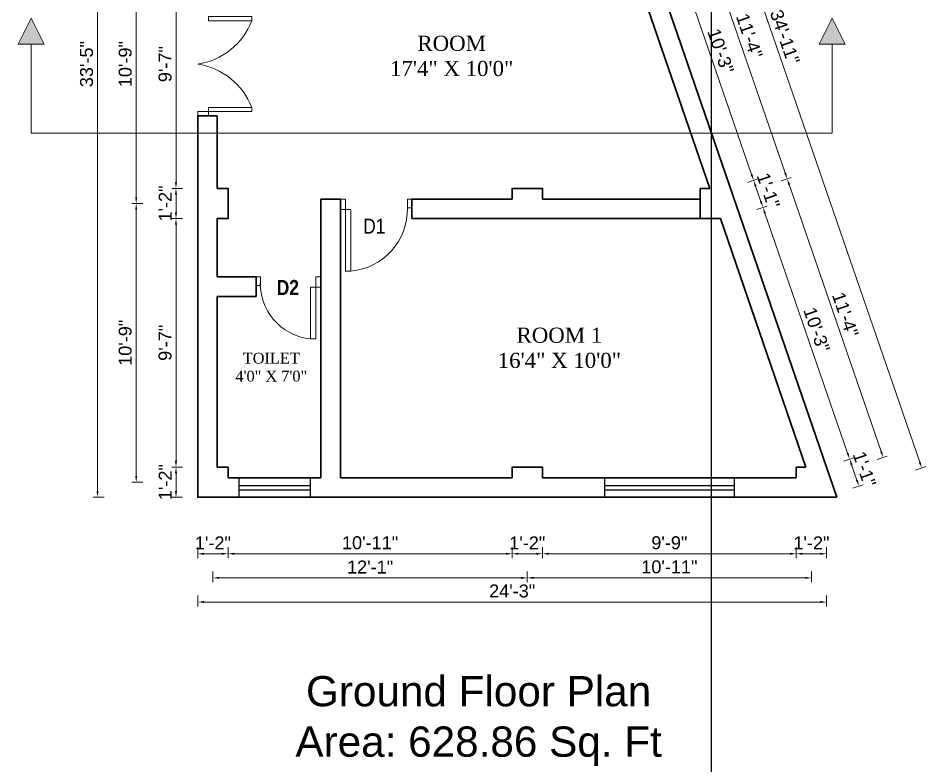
# Model space of a CAD drawing. Header units: inches. Extents: x 352731 to 371558, y -52658 to -39161.
# Drawn here: x 361743.2 to 362163.2, y -50741.5 to -50395.4 of the extents above; entities that cross this region are included whole.
import ezdxf

# ---------------------------------------------------------------- set-up
doc = ezdxf.new("R2010")
doc.units = ezdxf.units.IN
doc.header["$LTSCALE"] = 2
doc.header["$MEASUREMENT"] = 0
doc.header["$PDMODE"] = 34
doc.layers.get('0').update_dxf_attribs({"linetype": 'CONTINUOUS'})
doc.layers.get('DEFPOINTS').update_dxf_attribs({"color": 141, "linetype": 'CONTINUOUS'})
for name, color, linetype, lineweight in [('dimension', 160, 'CONTINUOUS', 15), ('door', 20, 'CONTINUOUS', 35), ('steps', 253, 'CONTINUOUS', 20)]:
    doc.layers.add(name, color=color, linetype=linetype, lineweight=lineweight)
doc.styles.add('Lettring Text', font='arial.ttf')
doc.styles.get("Standard").update_dxf_attribs({"font": 'ARIALN.TTF'})
doc.dimstyles.new('Copy of Standard', dxfattribs={"dimtxt": 6, "dimasz": 2.875, "dimexe": 2, "dimexo": 4, "dimgap": 2, "dimtad": 1, "dimdec": 0, "dimrnd": 1, "dimzin": 0, "dimdsep": 46, "dimlunit": 4, "dimtxsty": 'Lettring Text', "dimcen": 0.1, "dimclrd": 7, "dimclre": 7, "dimclrt": 7, "dimazin": 0, "dimtfac": 0.645, "dimtdec": 0, "dimtmove": 1, "dimatfit": 0, "dimfxl": 3, "dimfxlon": 1, "dimtfillclr": 256, "dimtolj": 1, "dimtzin": 0, "dimlwd": -1, "dimlwe": -1, "dimarcsym": 2})

# ---------------------------------------------------------------- blocks, each defined once
blk = doc.blocks.new('*D727')
at = {"layer": 'DEFPOINTS', "color": 0, "ltscale": 0.5, "transparency": 16777216}
for p in [(361971.8, -50617.18), (361985.8, -50617.18), (361971.8, -50643.33)]:
    blk.add_point(p, dxfattribs=at)
at = {"layer": 'steps', "color": 7, "ltscale": 0.5, "transparency": 16777216}
for p, q in [((361971.8, -50640.33), (361971.8, -50645.33)), ((361985.8, -50640.33), (361985.8, -50645.33)), ((361982.93, -50643.33), (361974.68, -50643.33))]:
    blk.add_line(p, q, dxfattribs=at)
for points in [[(361974.68, -50642.85), (361974.68, -50643.81), (361971.8, -50643.33)], [(361982.93, -50642.85), (361982.93, -50643.81), (361985.8, -50643.33)]]:
    blk.add_solid(points, dxfattribs=at)
at = {"layer": 'steps', "color": 7, "ltscale": 0.5, "transparency": 16777216, "insert": (361978.8, -50638.32), "char_height": 6, "attachment_point": 5, "style": 'Lettring Text'}
blk.add_mtext('\\A1;1\'-2"', dxfattribs=at)
blk = doc.blocks.new('*D728')
at = {"layer": 'DEFPOINTS', "color": 0, "ltscale": 0.5, "transparency": 16777216}
for p in [(361840.3, -50617.18), (361971.8, -50617.18), (361840.3, -50643.33)]:
    blk.add_point(p, dxfattribs=at)
at = {"layer": 'steps', "color": 7, "ltscale": 0.5, "transparency": 16777216}
for p, q in [((361840.3, -50640.33), (361840.3, -50645.33)), ((361971.8, -50640.33), (361971.8, -50645.33)), ((361968.93, -50643.33), (361843.18, -50643.33))]:
    blk.add_line(p, q, dxfattribs=at)
for points in [[(361843.18, -50642.85), (361843.18, -50643.81), (361840.3, -50643.33)], [(361968.93, -50642.85), (361968.93, -50643.81), (361971.8, -50643.33)]]:
    blk.add_solid(points, dxfattribs=at)
at = {"layer": 'steps', "color": 7, "ltscale": 0.5, "transparency": 16777216, "insert": (361906.05, -50638.27), "char_height": 6, "attachment_point": 5, "style": 'Lettring Text'}
blk.add_mtext('\\A1;10\'-11"', dxfattribs=at)
blk = doc.blocks.new('*D729')
at = {"layer": 'DEFPOINTS', "color": 0, "ltscale": 0.5, "transparency": 16777216}
for p in [(361826.3, -50617.18), (361840.3, -50617.18), (361826.3, -50643.33)]:
    blk.add_point(p, dxfattribs=at)
at = {"layer": 'steps', "color": 7, "ltscale": 0.5, "transparency": 16777216}
for p, q in [((361826.3, -50640.33), (361826.3, -50645.33)), ((361840.3, -50640.33), (361840.3, -50645.33)), ((361837.43, -50643.33), (361829.18, -50643.33))]:
    blk.add_line(p, q, dxfattribs=at)
for points in [[(361829.18, -50642.85), (361829.18, -50643.81), (361826.3, -50643.33)], [(361837.43, -50642.85), (361837.43, -50643.81), (361840.3, -50643.33)]]:
    blk.add_solid(points, dxfattribs=at)
at = {"layer": 'steps', "color": 7, "ltscale": 0.5, "transparency": 16777216, "insert": (361833.3, -50638.32), "char_height": 6, "attachment_point": 5, "style": 'Lettring Text'}
blk.add_mtext('\\A1;1\'-2"', dxfattribs=at)
blk = doc.blocks.new('*D730')
at = {"layer": 'DEFPOINTS', "color": 0, "ltscale": 0.5, "transparency": 16777216}
for p in [(361833.3, -50610.18), (361978.8, -50610.18), (361833.3, -50654.5)]:
    blk.add_point(p, dxfattribs=at)
at = {"layer": 'steps', "color": 7, "ltscale": 0.5, "transparency": 16777216}
for p, q in [((361833.3, -50651.5), (361833.3, -50656.5)), ((361975.93, -50654.5), (361836.18, -50654.5)), ((361978.8, -50651.5), (361978.8, -50656.5))]:
    blk.add_line(p, q, dxfattribs=at)
for points in [[(361836.18, -50654.02), (361836.18, -50654.97), (361833.3, -50654.5)], [(361975.93, -50654.02), (361975.93, -50654.97), (361978.8, -50654.5)]]:
    blk.add_solid(points, dxfattribs=at)
at = {"layer": 'steps', "color": 7, "ltscale": 0.5, "transparency": 16777216, "insert": (361906.05, -50649.48), "char_height": 6, "attachment_point": 5, "style": 'Lettring Text'}
blk.add_mtext('\\A1;12\'-1"', dxfattribs=at)
blk = doc.blocks.new('*D731')
at = {"layer": 'DEFPOINTS', "color": 0, "ltscale": 0.5, "transparency": 16777216}
for p in [(361826.3, -50617.18), (362117.29, -50617.18), (361826.3, -50665.67)]:
    blk.add_point(p, dxfattribs=at)
at = {"layer": 'steps', "color": 7, "ltscale": 0.5, "transparency": 16777216}
for p, q in [((361826.3, -50662.67), (361826.3, -50667.67)), ((362117.29, -50662.67), (362117.29, -50667.67)), ((362114.41, -50665.67), (361829.18, -50665.67))]:
    blk.add_line(p, q, dxfattribs=at)
for points in [[(361829.18, -50665.19), (361829.18, -50666.15), (361826.3, -50665.67)], [(362114.41, -50665.19), (362114.41, -50666.15), (362117.29, -50665.67)]]:
    blk.add_solid(points, dxfattribs=at)
at = {"layer": 'steps', "color": 7, "ltscale": 0.5, "transparency": 16777216, "insert": (361971.8, -50660.6), "char_height": 6, "attachment_point": 5, "style": 'Lettring Text'}
blk.add_mtext('\\A1;24\'-3"', dxfattribs=at)
blk = doc.blocks.new('*D733')
at = {"layer": 'DEFPOINTS', "color": 0, "ltscale": 0.5, "transparency": 16777216}
for p in [(361978.8, -50610.18), (362110.29, -50610.18), (362110.29, -50654.5)]:
    blk.add_point(p, dxfattribs=at)
at = {"layer": 'steps', "color": 7, "ltscale": 0.5, "transparency": 16777216}
for p, q in [((361978.8, -50651.5), (361978.8, -50656.5)), ((361981.68, -50654.5), (362107.41, -50654.5)), ((362110.29, -50651.5), (362110.29, -50656.5))]:
    blk.add_line(p, q, dxfattribs=at)
for points in [[(361981.68, -50654.02), (361981.68, -50654.97), (361978.8, -50654.5)], [(362107.41, -50654.02), (362107.41, -50654.97), (362110.29, -50654.5)]]:
    blk.add_solid(points, dxfattribs=at)
at = {"layer": 'steps', "color": 7, "ltscale": 0.5, "transparency": 16777216, "insert": (362044.55, -50649.43), "char_height": 6, "attachment_point": 5, "style": 'Lettring Text'}
blk.add_mtext('\\A1;10\'-11"', dxfattribs=at)
blk = doc.blocks.new('*D734')
at = {"layer": 'DEFPOINTS', "color": 0, "ltscale": 0.5, "transparency": 16777216}
for p in [(361985.8, -50617.18), (362103.29, -50617.18), (362103.29, -50643.33)]:
    blk.add_point(p, dxfattribs=at)
at = {"layer": 'steps', "color": 7, "ltscale": 0.5, "transparency": 16777216}
for p, q in [((361985.8, -50640.33), (361985.8, -50645.33)), ((362103.29, -50640.33), (362103.29, -50645.33)), ((361988.68, -50643.33), (362100.41, -50643.33))]:
    blk.add_line(p, q, dxfattribs=at)
for points in [[(361988.68, -50642.85), (361988.68, -50643.81), (361985.8, -50643.33)], [(362100.41, -50642.85), (362100.41, -50643.81), (362103.29, -50643.33)]]:
    blk.add_solid(points, dxfattribs=at)
at = {"layer": 'steps', "color": 7, "ltscale": 0.5, "transparency": 16777216, "insert": (362044.55, -50638.27), "char_height": 6, "attachment_point": 5, "style": 'Lettring Text'}
blk.add_mtext('\\A1;9\'-9"', dxfattribs=at)
blk = doc.blocks.new('*D735')
at = {"layer": 'DEFPOINTS', "color": 0, "ltscale": 0.5, "transparency": 16777216}
for p in [(362103.29, -50617.18), (362117.29, -50617.18), (362117.29, -50643.33)]:
    blk.add_point(p, dxfattribs=at)
at = {"layer": 'steps', "color": 7, "ltscale": 0.5, "transparency": 16777216}
for p, q in [((362103.29, -50640.33), (362103.29, -50645.33)), ((362117.29, -50640.33), (362117.29, -50645.33)), ((362106.16, -50643.33), (362114.41, -50643.33))]:
    blk.add_line(p, q, dxfattribs=at)
for points in [[(362106.16, -50642.85), (362106.16, -50643.81), (362103.29, -50643.33)], [(362114.41, -50642.85), (362114.41, -50643.81), (362117.29, -50643.33)]]:
    blk.add_solid(points, dxfattribs=at)
at = {"layer": 'steps', "color": 7, "ltscale": 0.5, "transparency": 16777216, "insert": (362110.29, -50638.32), "char_height": 6, "attachment_point": 5, "style": 'Lettring Text'}
blk.add_mtext('\\A1;1\'-2"', dxfattribs=at)
blk = doc.blocks.new('*D739')
at = {"layer": 'DEFPOINTS', "color": 0, "ltscale": 0.5, "transparency": 16777216}
for p in [(361826.3, -50359.18), (361816.24, -50474.18), (361826.3, -50474.18)]:
    blk.add_point(p, dxfattribs=at)
at = {"layer": 'steps', "color": 7, "ltscale": 0.5, "transparency": 16777216}
for p, q in [((361819.24, -50359.18), (361814.24, -50359.18)), ((361816.24, -50362.06), (361816.24, -50471.31)), ((361819.24, -50474.18), (361814.24, -50474.18))]:
    blk.add_line(p, q, dxfattribs=at)
for points in [[(361815.76, -50362.06), (361816.72, -50362.06), (361816.24, -50359.18)], [(361815.76, -50471.31), (361816.72, -50471.31), (361816.24, -50474.18)]]:
    blk.add_solid(points, dxfattribs=at)
at = {"layer": 'steps', "color": 7, "ltscale": 0.5, "transparency": 16777216, "insert": (361811.18, -50416.68), "char_height": 6, "attachment_point": 5, "rotation": 90, "style": 'Lettring Text'}
blk.add_mtext('\\A1;9\'-7"', dxfattribs=at)
blk = doc.blocks.new('*D740')
at = {"layer": 'DEFPOINTS', "color": 0, "ltscale": 0.5, "transparency": 16777216}
for p in [(361826.3, -50474.18), (361816.24, -50488.18), (361826.3, -50488.18)]:
    blk.add_point(p, dxfattribs=at)
at = {"layer": 'steps', "color": 7, "ltscale": 0.5, "transparency": 16777216}
for p, q in [((361819.24, -50474.18), (361814.24, -50474.18)), ((361816.24, -50477.06), (361816.24, -50485.31)), ((361819.24, -50488.18), (361814.24, -50488.18))]:
    blk.add_line(p, q, dxfattribs=at)
for points in [[(361815.76, -50477.06), (361816.72, -50477.06), (361816.24, -50474.18)], [(361815.76, -50485.31), (361816.72, -50485.31), (361816.24, -50488.18)]]:
    blk.add_solid(points, dxfattribs=at)
at = {"layer": 'steps', "color": 7, "ltscale": 0.5, "transparency": 16777216, "insert": (361811.23, -50481.18), "char_height": 6, "attachment_point": 5, "rotation": 90, "style": 'Lettring Text'}
blk.add_mtext('\\A1;1\'-2"', dxfattribs=at)
blk = doc.blocks.new('*D741')
at = {"layer": 'DEFPOINTS', "color": 0, "ltscale": 0.5, "transparency": 16777216}
for p in [(361826.3, -50488.18), (361816.24, -50603.18), (361826.3, -50603.18)]:
    blk.add_point(p, dxfattribs=at)
at = {"layer": 'steps', "color": 7, "ltscale": 0.5, "transparency": 16777216}
for p, q in [((361819.24, -50488.18), (361814.24, -50488.18)), ((361816.24, -50491.06), (361816.24, -50600.31)), ((361819.24, -50603.18), (361814.24, -50603.18))]:
    blk.add_line(p, q, dxfattribs=at)
for points in [[(361815.76, -50491.06), (361816.72, -50491.06), (361816.24, -50488.18)], [(361815.76, -50600.31), (361816.72, -50600.31), (361816.24, -50603.18)]]:
    blk.add_solid(points, dxfattribs=at)
at = {"layer": 'steps', "color": 7, "ltscale": 0.5, "transparency": 16777216, "insert": (361811.18, -50545.68), "char_height": 6, "attachment_point": 5, "rotation": 90, "style": 'Lettring Text'}
blk.add_mtext('\\A1;9\'-7"', dxfattribs=at)
blk = doc.blocks.new('*D742')
at = {"layer": 'DEFPOINTS', "color": 0, "ltscale": 0.5, "transparency": 16777216}
for p in [(361826.3, -50603.18), (361816.24, -50617.18), (361826.3, -50617.18)]:
    blk.add_point(p, dxfattribs=at)
at = {"layer": 'steps', "color": 7, "ltscale": 0.5, "transparency": 16777216}
for p, q in [((361819.24, -50603.18), (361814.24, -50603.18)), ((361816.24, -50606.06), (361816.24, -50614.31)), ((361819.24, -50617.18), (361814.24, -50617.18))]:
    blk.add_line(p, q, dxfattribs=at)
for points in [[(361815.76, -50606.06), (361816.72, -50606.06), (361816.24, -50603.18)], [(361815.76, -50614.31), (361816.72, -50614.31), (361816.24, -50617.18)]]:
    blk.add_solid(points, dxfattribs=at)
at = {"layer": 'steps', "color": 7, "ltscale": 0.5, "transparency": 16777216, "insert": (361811.23, -50610.18), "char_height": 6, "attachment_point": 5, "rotation": 90, "style": 'Lettring Text'}
blk.add_mtext('\\A1;1\'-2"', dxfattribs=at)
blk = doc.blocks.new('*D744')
at = {"layer": 'DEFPOINTS', "color": 0, "ltscale": 0.5, "transparency": 16777216}
for p in [(361833.3, -50352.18), (361797.81, -50481.18), (361833.3, -50481.18)]:
    blk.add_point(p, dxfattribs=at)
at = {"layer": 'steps', "color": 7, "ltscale": 0.5, "transparency": 16777216}
for p, q in [((361800.81, -50352.18), (361795.81, -50352.18)), ((361797.81, -50355.06), (361797.81, -50478.31)), ((361800.81, -50481.18), (361795.81, -50481.18))]:
    blk.add_line(p, q, dxfattribs=at)
for points in [[(361797.33, -50355.06), (361798.29, -50355.06), (361797.81, -50352.18)], [(361797.33, -50478.31), (361798.29, -50478.31), (361797.81, -50481.18)]]:
    blk.add_solid(points, dxfattribs=at)
at = {"layer": 'steps', "color": 7, "ltscale": 0.5, "transparency": 16777216, "insert": (361792.75, -50416.68), "char_height": 6, "attachment_point": 5, "rotation": 90, "style": 'Lettring Text'}
blk.add_mtext('\\A1;10\'-9"', dxfattribs=at)
blk = doc.blocks.new('*D745')
at = {"layer": 'DEFPOINTS', "color": 0, "ltscale": 0.5, "transparency": 16777216}
for p in [(361833.3, -50481.18), (361797.81, -50610.18), (361833.3, -50610.18)]:
    blk.add_point(p, dxfattribs=at)
at = {"layer": 'steps', "color": 7, "ltscale": 0.5, "transparency": 16777216}
for p, q in [((361800.81, -50481.18), (361795.81, -50481.18)), ((361797.81, -50484.06), (361797.81, -50607.31)), ((361800.81, -50610.18), (361795.81, -50610.18))]:
    blk.add_line(p, q, dxfattribs=at)
for points in [[(361797.33, -50484.06), (361798.29, -50484.06), (361797.81, -50481.18)], [(361797.33, -50607.31), (361798.29, -50607.31), (361797.81, -50610.18)]]:
    blk.add_solid(points, dxfattribs=at)
at = {"layer": 'steps', "color": 7, "ltscale": 0.5, "transparency": 16777216, "insert": (361792.75, -50545.68), "char_height": 6, "attachment_point": 5, "rotation": 90, "style": 'Lettring Text'}
blk.add_mtext('\\A1;10\'-9"', dxfattribs=at)
blk = doc.blocks.new('*D746')
at = {"layer": 'DEFPOINTS', "color": 0, "ltscale": 0.5, "transparency": 16777216}
for p in [(361779.92, -50216.17), (361826.3, -50216.17), (361826.3, -50617.18)]:
    blk.add_point(p, dxfattribs=at)
at = {"layer": 'steps', "color": 7, "ltscale": 0.5, "transparency": 16777216}
for p, q in [((361782.92, -50216.17), (361777.92, -50216.17)), ((361779.92, -50614.31), (361779.92, -50219.04)), ((361782.92, -50617.18), (361777.92, -50617.18))]:
    blk.add_line(p, q, dxfattribs=at)
for points in [[(361779.45, -50219.04), (361780.4, -50219.04), (361779.92, -50216.17)], [(361779.45, -50614.31), (361780.4, -50614.31), (361779.92, -50617.18)]]:
    blk.add_solid(points, dxfattribs=at)
at = {"layer": 'steps', "color": 7, "ltscale": 0.5, "transparency": 16777216, "insert": (361774.86, -50416.67), "char_height": 6, "attachment_point": 5, "rotation": 90, "style": 'Lettring Text'}
blk.add_mtext('\\A1;33\'-5"', dxfattribs=at)
blk = doc.blocks.new('*D749')
at = {"layer": 'DEFPOINTS', "color": 0, "ltscale": 0.5, "transparency": 16777216}
for p in [(362028.43, -50359.18), (362072.86, -50474.18), (362083.55, -50470.5)]:
    blk.add_point(p, dxfattribs=at)
at = {"layer": 'steps', "color": 7, "ltscale": 0.5, "transparency": 16777216}
for p, q in [((362040.59, -50354.99), (362045.32, -50353.36)), ((362044.36, -50356.73), (362082.61, -50467.78)), ((362080.71, -50471.48), (362085.44, -50469.85))]:
    blk.add_line(p, q, dxfattribs=at)
for points in [[(362044.82, -50356.58), (362043.91, -50356.89), (362043.43, -50354.02)], [(362083.06, -50467.63), (362082.16, -50467.94), (362083.55, -50470.5)]]:
    blk.add_solid(points, dxfattribs=at)
at = {"layer": 'steps', "color": 7, "ltscale": 0.5, "transparency": 16777216, "insert": (362068.28, -50410.61), "char_height": 6, "attachment_point": 5, "rotation": 289.0044, "style": 'Lettring Text'}
blk.add_mtext('\\A1;10\'-3"', dxfattribs=at)
blk = doc.blocks.new('*D750')
at = {"layer": 'DEFPOINTS', "color": 0, "ltscale": 0.5, "transparency": 16777216}
for p in [(362072.86, -50474.18), (362087.86, -50483.02), (362072.86, -50488.18)]:
    blk.add_point(p, dxfattribs=at)
at = {"layer": 'steps', "color": 7, "ltscale": 0.5, "transparency": 16777216}
for p, q in [((362080.71, -50471.48), (362085.44, -50469.85)), ((362084.48, -50473.22), (362086.92, -50480.3)), ((362085.02, -50483.99), (362089.75, -50482.36))]:
    blk.add_line(p, q, dxfattribs=at)
for points in [[(362084.94, -50473.06), (362084.03, -50473.37), (362083.55, -50470.5)], [(362087.37, -50480.14), (362086.47, -50480.45), (362087.86, -50483.02)]]:
    blk.add_solid(points, dxfattribs=at)
at = {"layer": 'steps', "color": 7, "ltscale": 0.5, "transparency": 16777216, "insert": (362090.44, -50475.13), "char_height": 6, "attachment_point": 5, "rotation": 289.0044, "style": 'Lettring Text'}
blk.add_mtext('\\A1;1\'-1"', dxfattribs=at)
blk = doc.blocks.new('*D751')
at = {"layer": 'DEFPOINTS', "color": 0, "ltscale": 0.5, "transparency": 16777216}
for p in [(362072.86, -50488.18), (362127.98, -50599.5), (362117.29, -50603.18)]:
    blk.add_point(p, dxfattribs=at)
at = {"layer": 'steps', "color": 7, "ltscale": 0.5, "transparency": 16777216}
for p, q in [((362085.02, -50483.99), (362089.75, -50482.36)), ((362088.79, -50485.73), (362127.04, -50596.78)), ((362125.14, -50600.48), (362129.87, -50598.85))]:
    blk.add_line(p, q, dxfattribs=at)
for points in [[(362089.25, -50485.58), (362088.34, -50485.89), (362087.86, -50483.02)], [(362127.49, -50596.63), (362126.59, -50596.94), (362127.98, -50599.5)]]:
    blk.add_solid(points, dxfattribs=at)
at = {"layer": 'steps', "color": 7, "ltscale": 0.5, "transparency": 16777216, "insert": (362112.71, -50539.61), "char_height": 6, "attachment_point": 5, "rotation": 289.0044, "style": 'Lettring Text'}
blk.add_mtext('\\A1;10\'-3"', dxfattribs=at)
blk = doc.blocks.new('*D752')
at = {"layer": 'DEFPOINTS', "color": 0, "ltscale": 0.5, "transparency": 16777216}
for p in [(362117.29, -50603.18), (362132.29, -50612.02), (362117.29, -50617.18)]:
    blk.add_point(p, dxfattribs=at)
at = {"layer": 'steps', "color": 7, "ltscale": 0.5, "transparency": 16777216}
for p, q in [((362125.14, -50600.48), (362129.87, -50598.85)), ((362128.91, -50602.22), (362131.35, -50609.3)), ((362129.45, -50612.99), (362134.18, -50611.36))]:
    blk.add_line(p, q, dxfattribs=at)
for points in [[(362129.36, -50602.06), (362128.46, -50602.37), (362127.98, -50599.5)], [(362131.8, -50609.14), (362130.9, -50609.45), (362132.29, -50612.02)]]:
    blk.add_solid(points, dxfattribs=at)
at = {"layer": 'steps', "color": 7, "ltscale": 0.5, "transparency": 16777216, "insert": (362134.87, -50604.13), "char_height": 6, "attachment_point": 5, "rotation": 289.0044, "style": 'Lettring Text'}
blk.add_mtext('\\A1;1\'-1"', dxfattribs=at)
blk = doc.blocks.new('*D754')
at = {"layer": 'DEFPOINTS', "color": 0, "ltscale": 0.5, "transparency": 16777216}
for p in [(362021.43, -50352.18), (362099.07, -50469.74), (362065.86, -50481.18)]:
    blk.add_point(p, dxfattribs=at)
at = {"layer": 'steps', "color": 7, "ltscale": 0.5, "transparency": 16777216}
for p, q in [((362051.8, -50341.72), (362056.53, -50340.09)), ((362055.57, -50343.46), (362098.13, -50467.02)), ((362096.23, -50470.72), (362100.96, -50469.09))]:
    blk.add_line(p, q, dxfattribs=at)
for points in [[(362056.03, -50343.31), (362055.12, -50343.62), (362054.64, -50340.74)], [(362098.58, -50466.87), (362097.68, -50467.18), (362099.07, -50469.74)]]:
    blk.add_solid(points, dxfattribs=at)
at = {"layer": 'steps', "color": 7, "ltscale": 0.5, "transparency": 16777216, "insert": (362081.59, -50403.61), "char_height": 6, "attachment_point": 5, "rotation": 289.0044, "style": 'Lettring Text'}
blk.add_mtext('\\A1;11\'-4"', dxfattribs=at)
blk = doc.blocks.new('*D755')
at = {"layer": 'DEFPOINTS', "color": 0, "ltscale": 0.5, "transparency": 16777216}
for p in [(362065.86, -50481.18), (362143.5, -50598.74), (362110.29, -50610.18)]:
    blk.add_point(p, dxfattribs=at)
at = {"layer": 'steps', "color": 7, "ltscale": 0.5, "transparency": 16777216}
for p, q in [((362096.23, -50470.72), (362100.96, -50469.09)), ((362100, -50472.46), (362142.56, -50596.02)), ((362140.66, -50599.72), (362145.39, -50598.09))]:
    blk.add_line(p, q, dxfattribs=at)
for points in [[(362100.46, -50472.31), (362099.55, -50472.62), (362099.07, -50469.74)], [(362143.01, -50595.87), (362142.11, -50596.18), (362143.5, -50598.74)]]:
    blk.add_solid(points, dxfattribs=at)
at = {"layer": 'steps', "color": 7, "ltscale": 0.5, "transparency": 16777216, "insert": (362126.02, -50532.61), "char_height": 6, "attachment_point": 5, "rotation": 289.0044, "style": 'Lettring Text'}
blk.add_mtext('\\A1;11\'-4"', dxfattribs=at)
blk = doc.blocks.new('*D756')
at = {"layer": 'DEFPOINTS', "color": 0, "ltscale": 0.5, "transparency": 16777216}
for p in [(361985.8, -50221.41), (362161.35, -50603.66), (362122.11, -50617.18)]:
    blk.add_point(p, dxfattribs=at)
at = {"layer": 'steps', "color": 7, "ltscale": 0.5, "transparency": 16777216}
for p, q in [((362022.21, -50208.87), (362026.94, -50207.24)), ((362025.98, -50210.61), (362160.42, -50600.95)), ((362158.52, -50604.64), (362163.25, -50603.01))]:
    blk.add_line(p, q, dxfattribs=at)
for points in [[(362026.43, -50210.45), (362025.53, -50210.77), (362025.05, -50207.89)], [(362160.87, -50600.79), (362159.96, -50601.1), (362161.35, -50603.66)]]:
    blk.add_solid(points, dxfattribs=at)
at = {"layer": 'steps', "color": 7, "ltscale": 0.5, "transparency": 16777216, "insert": (362097.99, -50404.13), "char_height": 6, "attachment_point": 5, "rotation": 289.0044, "style": 'Lettring Text'}
blk.add_mtext('\\A1;34\'-11"', dxfattribs=at)

msp = doc.modelspace()

# ---------------------------------------------------------------- hatches: boundary and pattern name
at = {"linetype": 'ByBlock', "lineweight": 5}
for points in [[(361749.19, -50395.44), (361755.19, -50407.44), (361743.19, -50407.44)], [(362119.92, -50395.44), (362125.92, -50407.44), (362113.92, -50407.44)]]:
    msp.add_hatch(color=7, dxfattribs=at).paths.add_polyline_path(points)

# ---------------------------------------------------------------- linework, layer by layer
at = {"color": 7, "linetype": 'ByBlock', "lineweight": 5}
for p, q in [((361749.19, -50395.44), (361743.19, -50407.44)), ((361755.19, -50407.44), (361749.19, -50395.44)), ((362119.92, -50395.44), (362113.92, -50407.44)), ((362125.92, -50407.44), (362119.92, -50395.44)), ((361755.19, -50407.44), (361743.19, -50407.44)), ((361749.19, -50448.61), (361749.19, -50407.44)), ((362125.92, -50407.44), (362113.92, -50407.44)), ((362119.92, -50448.61), (362119.92, -50407.44)), ((362119.92, -50448.61), (361749.19, -50448.61))]:
    msp.add_line(p, q, dxfattribs=at)
at = {"ltscale": 0.5}
for p, q in [((361845.3, -50608.18), (361845.3, -50617.18)), ((361878.3, -50608.18), (361878.3, -50617.18)), ((362014.55, -50608.18), (362014.55, -50617.18)), ((362074.55, -50608.18), (362074.55, -50617.18)), ((361845.3, -50611.68), (361878.3, -50611.68)), ((362014.55, -50611.68), (362074.55, -50611.68)), ((361845.3, -50613.68), (361878.3, -50613.68)), ((362014.55, -50613.68), (362074.55, -50613.68))]:
    msp.add_line(p, q, dxfattribs=at)
msp.add_xline((362064.05, -49841.15), (0, 1), dxfattribs=at)
at = {"layer": 'dimension', "ltscale": 7}
for p, q in [((361894.7, -50479.18), (361892.3, -50479.18)), ((361892.3, -50479.18), (361892.3, -50483.98)), ((361894.7, -50483.98), (361894.7, -50479.18)), ((361923.3, -50479.18), (361923.3, -50483.18)), ((361923.3, -50479.18), (361925.3, -50479.18)), ((361925.3, -50479.18), (361925.3, -50483.18)), ((361892.3, -50483.98), (361894.7, -50483.98)), ((361894.7, -50483.98), (361894.7, -50512.59)), ((361894.7, -50483.98), (361897.1, -50483.98)), ((361897.1, -50483.98), (361897.1, -50512.49)), ((361923.3, -50483.18), (361925.3, -50483.18)), ((361853.3, -50515.18), (361853.3, -50519.18)), ((361855.3, -50515.18), (361853.3, -50515.18)), ((361855.3, -50515.18), (361855.3, -50519.18)), ((361880.9, -50519.98), (361880.9, -50515.18)), ((361880.9, -50515.18), (361883.3, -50515.18)), ((361883.3, -50515.18), (361883.3, -50519.98)), ((361894.7, -50512.49), (361897.1, -50512.49)), ((361855.3, -50519.18), (361853.3, -50519.18)), ((361878.5, -50519.98), (361878.5, -50543.86)), ((361880.9, -50519.98), (361878.5, -50519.98)), ((361880.9, -50519.98), (361880.9, -50543.86)), ((361883.3, -50519.98), (361880.9, -50519.98)), ((361880.9, -50543.86), (361878.5, -50543.86))]:
    msp.add_line(p, q, dxfattribs=at)
for centre, radius, start, end in [((361894.7, -50483.98), 28.61, 274.8118, 1.6023), ((361880.97, -50518.25), 25.72, 176.0106, 264.5071)]:
    msp.add_arc(centre, radius, start, end, dxfattribs=at)
at = {"layer": 'door', "ltscale": 0.5}
for p, q in [((362063.34, -50474.18), (362023.73, -50359.18)), ((361826.3, -50440.68), (361826.3, -50617.18)), ((361826.3, -50440.68), (361835.3, -50440.68)), ((361835.3, -50440.68), (361835.3, -50474.18)), ((361883.3, -50479.18), (361883.3, -50608.18)), ((361883.3, -50479.18), (361892.3, -50479.18)), ((361892.3, -50608.18), (361892.3, -50479.18)), ((361971.8, -50479.18), (361925.3, -50479.18)), ((361925.3, -50479.18), (361925.3, -50488.18)), ((362058.86, -50479.18), (361985.8, -50479.18)), ((361835.3, -50488.18), (361835.3, -50515.18)), ((361976.8, -50488.18), (361925.3, -50488.18)), ((362068.16, -50488.18), (361985.8, -50488.18)), ((362107.77, -50603.18), (362068.16, -50488.18)), ((361853.3, -50515.18), (361835.3, -50515.18)), ((361853.3, -50515.18), (361853.3, -50524.18)), ((361835.3, -50524.18), (361835.3, -50603.18)), ((361853.3, -50524.18), (361835.3, -50524.18)), ((361883.3, -50608.18), (361840.3, -50608.18)), ((361971.8, -50608.18), (361892.3, -50608.18)), ((362103.29, -50608.18), (361985.8, -50608.18))]:
    msp.add_line(p, q, dxfattribs=at)
for points in [[(361840.3, -50216.17), (361985.8, -50221.41), (362122.11, -50617.18)], [(361826.3, -50488.18), (361826.3, -50474.18)], [(361835.3, -50474.18), (361840.3, -50474.18), (361840.3, -50488.18), (361835.3, -50488.18)], [(361971.8, -50479.18), (361971.8, -50474.18), (361985.8, -50474.18), (361985.8, -50479.18)], [(362068.16, -50488.18), (362058.86, -50488.18), (362058.86, -50474.18), (362063.34, -50474.18)], [(361985.8, -50488.18), (361971.8, -50488.18)], [(361840.3, -50617.18), (361826.3, -50617.18), (361826.3, -50603.18)], [(361835.3, -50603.18), (361840.3, -50603.18), (361840.3, -50608.18)], [(361971.8, -50608.18), (361971.8, -50603.18), (361985.8, -50603.18), (361985.8, -50608.18)], [(362103.29, -50608.18), (362103.29, -50603.18), (362107.77, -50603.18)], [(362122.11, -50617.18), (361826.3, -50617.18)], [(361985.8, -50617.18), (361971.8, -50617.18)], [(362117.29, -50617.18), (362103.29, -50617.18)]]:
    msp.add_lwpolyline(points, dxfattribs=at)
at = {"layer": 'steps', "color": 7, "ltscale": 0.3}
for points in [[(361831.3, -50394.68), (361851.3, -50394.68), (361851.3, -50396.68), (361831.3, -50396.68)], [(361831.3, -50440.68), (361831.3, -50438.68), (361826.3, -50438.68), (361826.3, -50440.68)], [(361831.3, -50438.68), (361851.3, -50438.68), (361851.3, -50436.68), (361831.3, -50436.68)]]:
    msp.add_lwpolyline(points, close=True, dxfattribs=at)
at = {"layer": 'steps', "color": 7, "ltscale": 0.3, "true_color": 0xffffff}
for centre, start, end in [((361821.58, -50385.15), 278.5176, 338.802), ((361821.58, -50448.21), 21.198, 81.4824)]:
    msp.add_arc(centre, 31.88, start, end, dxfattribs=at)

# ---------------------------------------------------------------- texts
at = {"color": 7, "linetype": 'ByBlock', "lineweight": 5, "insert": (361956.28, -50720.73), "char_height": 14, "width": 235.547, "attachment_point": 5}
msp.add_mtext('{\\fArial CE|b0|i0|c238|p34;Ground Floor Plan\\PArea: \\fArial CE|b0|i0|c0|p34;628.86\\fArial CE|b0|i0|c238|p34; Sq. Ft}', dxfattribs=at)
at = {"layer": 'steps', "color": 7, "ltscale": 0.3, "width": 55.268}
for s, insert, char_height, attachment_point in [('{\\fTimes New Roman|b0|i0|c0|p18;ROOM \\P17\'4" X 10\'0"}', (361943.81, -50403.53), 7, 2), ('{\\fTechnic|b1|i0|c2|p2;D2}', (361867.99, -50523.6), 7, 8), ('{\\fTimes New Roman|b0|i0|c0|p18;ROOM 1\\P16\'4" X 10\'0"}', (361993.66, -50538.65), 7, 2), ('{\\fTimes New Roman|b0|i0|c0|p18;TOILET\\P4\'0" X 7\'0"}', (361860.34, -50550.28), 5, 2)]:
    msp.add_mtext(s, dxfattribs=dict(at, insert=insert, char_height=char_height, attachment_point=attachment_point))
at = {"layer": 'steps', "color": 7, "ltscale": 0.3, "insert": (361908, -50488.16), "char_height": 7, "attachment_point": 2}
msp.add_mtext_dynamic_manual_height_columns('{\\W1;D1}', width=18.6213, gutter_width=40, heights=[0], dxfattribs=at)

# ---------------------------------------------------------------- dimensions: what is measured, and where the dimension line sits
at = {"layer": 'steps', "ltscale": 0.5}
dim = msp.add_aligned_dim(p1=(361985.8, -50221.41), p2=(362122.11, -50617.18), distance=41.51, dimstyle='Copy of Standard', dxfattribs=at)
dim.commit()
dim.dimension.update_dxf_attribs({"geometry": '*D756', "text_midpoint": (362097.99, -50404.13)})
for base, p1, p2, angle, picture, middle in [((361779.92, -50216.17), (361826.3, -50617.18), (361826.3, -50216.17), 90, '*D746', (361774.86, -50416.67)), ((362099.07, -50469.74), (362021.43, -50352.18), (362065.86, -50481.18), 109.0044, '*D754', (362081.59, -50403.61)), ((361797.81, -50481.18), (361833.3, -50352.18), (361833.3, -50481.18), 90, '*D744', (361792.75, -50416.68)), ((362083.55, -50470.5), (362028.43, -50359.18), (362072.86, -50474.18), 109.0044, '*D749', (362068.28, -50410.61)), ((361816.24, -50474.18), (361826.3, -50359.18), (361826.3, -50474.18), 90, '*D739', (361811.18, -50416.68)), ((362143.5, -50598.74), (362065.86, -50481.18), (362110.29, -50610.18), 109.0044, '*D755', (362126.02, -50532.61)), ((361797.81, -50610.18), (361833.3, -50481.18), (361833.3, -50610.18), 90, '*D745', (361792.75, -50545.68)), ((362127.98, -50599.5), (362072.86, -50488.18), (362117.29, -50603.18), 109.0044, '*D751', (362112.71, -50539.61)), ((361816.24, -50603.18), (361826.3, -50488.18), (361826.3, -50603.18), 90, '*D741', (361811.18, -50545.68))]:
    dim = msp.add_linear_dim(base=base, p1=p1, p2=p2, angle=angle, dimstyle='Copy of Standard', dxfattribs=at)
    dim.commit()
    dim.dimension.update_dxf_attribs({"geometry": picture, "text_midpoint": middle})
for base, p1, p2, angle, picture, middle in [((362087.86, -50483.02), (362072.86, -50474.18), (362072.86, -50488.18), 109.0044, '*D750', (362085.7, -50476.76)), ((361816.24, -50488.18), (361826.3, -50474.18), (361826.3, -50488.18), 90, '*D740', (361816.24, -50481.18)), ((362132.29, -50612.02), (362117.29, -50603.18), (362117.29, -50617.18), 109.0044, '*D752', (362130.13, -50605.76)), ((361816.24, -50617.18), (361826.3, -50603.18), (361826.3, -50617.18), 90, '*D742', (361816.24, -50610.18))]:
    dim = msp.add_linear_dim(base=base, p1=p1, p2=p2, angle=angle, dimstyle='Copy of Standard', dxfattribs=at)
    dim.commit()
    dim.dimension.update_dxf_attribs({"geometry": picture, "text_midpoint": middle, "dimtype": 160})
for base, p1, p2, picture, middle in [((361833.3044, -50654.4957), (361978.8021, -50610.1801), (361833.3044, -50610.1801), '*D730', (361906.0533, -50649.4834)), ((362110.29, -50654.5), (361978.8, -50610.18), (362110.29, -50610.18), '*D733', (362044.55, -50649.43)), ((361826.3, -50665.67), (362117.29, -50617.18), (361826.3, -50617.18), '*D731', (361971.8, -50660.6)), ((361840.3044, -50643.3297), (361971.8021, -50617.1801), (361840.3044, -50617.1801), '*D728', (361906.0533, -50638.2662)), ((362103.29, -50643.33), (361985.8, -50617.18), (362103.29, -50617.18), '*D734', (362044.55, -50638.27))]:
    dim = msp.add_linear_dim(base=base, p1=p1, p2=p2, dimstyle='Copy of Standard', dxfattribs=at)
    dim.commit()
    dim.dimension.update_dxf_attribs({"geometry": picture, "text_midpoint": middle})
for base, p1, p2, picture, middle in [((361826.3, -50643.33), (361840.3, -50617.18), (361826.3, -50617.18), '*D729', (361833.3, -50643.33)), ((361971.8, -50643.33), (361985.8, -50617.18), (361971.8, -50617.18), '*D727', (361978.8, -50643.33)), ((362117.29, -50643.33), (362103.29, -50617.18), (362117.29, -50617.18), '*D735', (362110.29, -50643.33))]:
    dim = msp.add_linear_dim(base=base, p1=p1, p2=p2, dimstyle='Copy of Standard', dxfattribs=at)
    dim.commit()
    dim.dimension.update_dxf_attribs({"geometry": picture, "text_midpoint": middle, "dimtype": 160})

doc.saveas('drawing.dxf')
